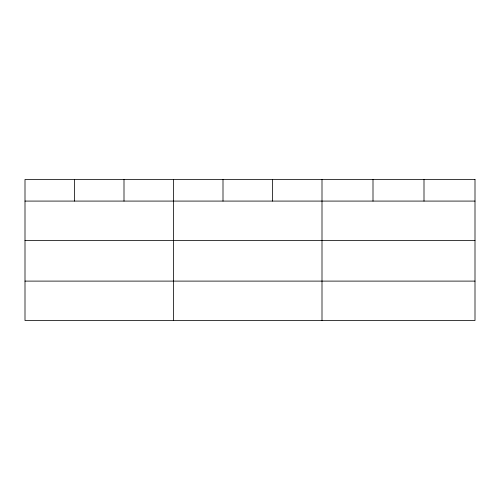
<?xml version="1.0" encoding="UTF-8"?>
<svg xmlns="http://www.w3.org/2000/svg" width="500" height="500" viewBox="0 0 500 500"><rect width="100%" height="100%" fill="white"/><g stroke="black" fill="none" stroke-linecap="round" stroke-linejoin="round"><path stroke-width="0.75" d="M25 201.081L475 201.081M25 240.5L475 240.5M25 281.106L475 281.106M424 179.475L424 201.081M373 179.475L373 201.081M322 179.475L322 320.525M272.5 179.475L272.5 201.081M223 179.475L223 201.081M173.5 179.475L173.5 320.525M124 179.475L124 201.081M74.5 179.475L74.5 201.081M475 179.475L25 179.475L25 320.525L475 320.525L475 179.475"/></g></svg>
